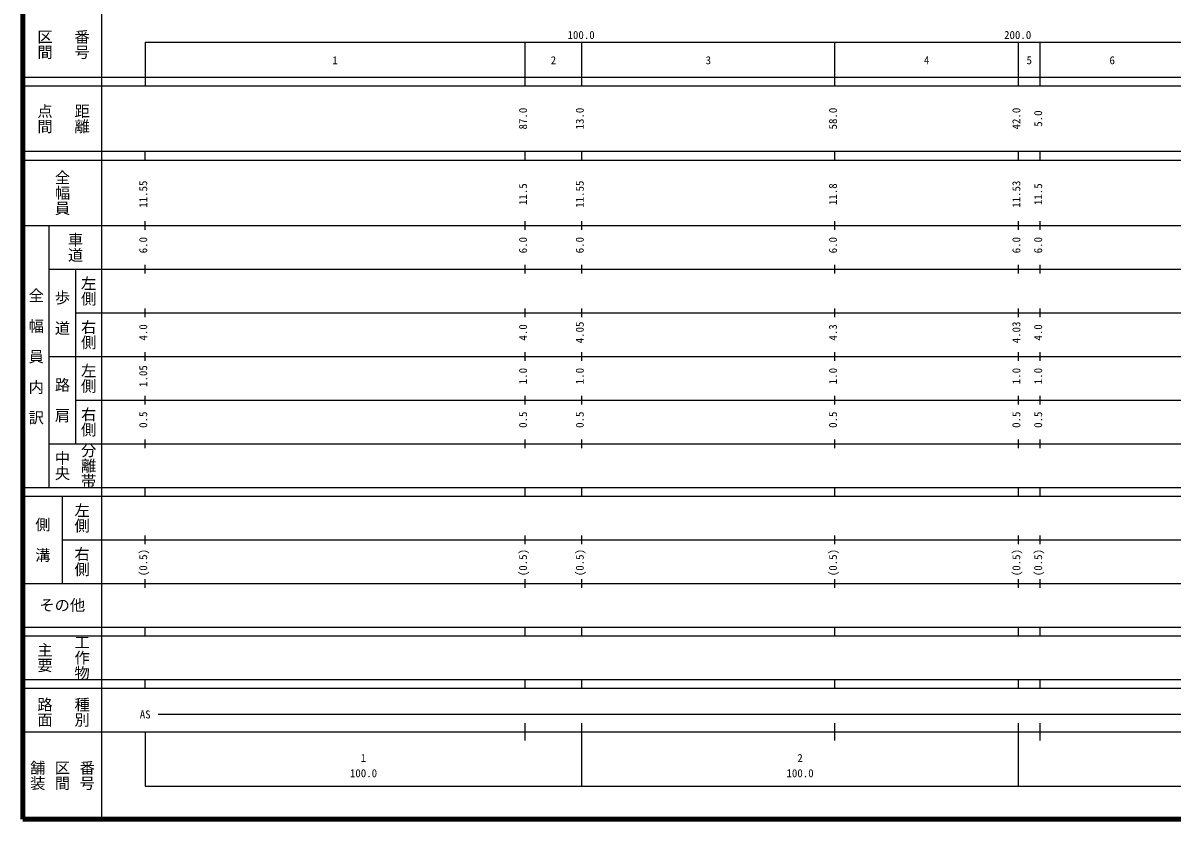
# Model space of a CAD drawing. Units: millimetres on the paper, enlarged 1000 times. Extents: x 40000 to 680000, y 20000 to 380000.
# Drawn here: x 40000 to 303202, y 20000 to 202409 of the extents above; entities that cross this region are included whole.
import ezdxf
from ezdxf.enums import TextEntityAlignment as Align

# ---------------------------------------------------------------- set-up
doc = ezdxf.new("R2010")
doc.units = ezdxf.units.MM
doc.header["$LTSCALE"] = 1000
doc.layers.add('M-TTL', color=2, linetype='Continuous', lineweight=140)
doc.layers.add('M-TTL-BAND', color=7, linetype='Continuous', lineweight=25)
doc.styles.add('@ＭＳ ゴシック', font='')
doc.styles.add('ＭＳ ゴシック', font='')
doc.styles.get('@ＭＳ ゴシック').set_extended_font_data('@MS Gothic')
doc.styles.get('ＭＳ ゴシック').set_extended_font_data('MS Gothic')

msp = doc.modelspace()

# ---------------------------------------------------------------- linework, layer by layer
at = {"layer": 'M-TTL'}
for p, q in [((40000, 380000), (40000, 20000)), ((40000, 20000), (680000, 20000))]:
    msp.add_line(p, q, dxfattribs=at)
at = {"layer": 'M-TTL-BAND'}
for p, q in [((58000, 370000), (58000, 20000)), ((68000, 198000), (579000, 198000)), ((68000, 198000), (68000, 188000)), ((155000, 188000), (155000, 198000)), ((168000, 188000), (168000, 198000)), ((226000, 188000), (226000, 198000)), ((268000, 188000), (268000, 198000)), ((273000, 188000), (273000, 198000)), ((40000, 190000), (579000, 190000)), ((40000, 188000), (579000, 188000)), ((40000, 173000), (579000, 173000)), ((68000, 171000), (68000, 173000)), ((155000, 171000), (155000, 173000)), ((168000, 171000), (168000, 173000)), ((226000, 171000), (226000, 173000)), ((268000, 171000), (268000, 173000)), ((273000, 171000), (273000, 173000)), ((40000, 171000), (579000, 171000)), ((40000, 156000), (579000, 156000)), ((46000, 96000), (46000, 156000)), ((68000, 155000), (68000, 157000)), ((155000, 155000), (155000, 157000)), ((168000, 155000), (168000, 157000)), ((226000, 155000), (226000, 157000)), ((268000, 155000), (268000, 157000)), ((273000, 155000), (273000, 157000)), ((46000, 146000), (579000, 146000)), ((52000, 146000), (52000, 106000)), ((68000, 145000), (68000, 147000)), ((155000, 145000), (155000, 147000)), ((168000, 145000), (168000, 147000)), ((226000, 145000), (226000, 147000)), ((268000, 145000), (268000, 147000)), ((273000, 145000), (273000, 147000)), ((68000, 135000), (68000, 137000)), ((155000, 135000), (155000, 137000)), ((168000, 135000), (168000, 137000)), ((226000, 135000), (226000, 137000)), ((268000, 135000), (268000, 137000)), ((273000, 135000), (273000, 137000)), ((52000, 136000), (579000, 136000)), ((68000, 125000), (68000, 127000)), ((155000, 125000), (155000, 127000)), ((168000, 125000), (168000, 127000)), ((226000, 125000), (226000, 127000)), ((268000, 125000), (268000, 127000)), ((273000, 125000), (273000, 127000)), ((46000, 126000), (579000, 126000)), ((52000, 116000), (579000, 116000)), ((68000, 115000), (68000, 117000)), ((155000, 115000), (155000, 117000)), ((168000, 115000), (168000, 117000)), ((226000, 115000), (226000, 117000)), ((268000, 115000), (268000, 117000)), ((273000, 115000), (273000, 117000)), ((46000, 106000), (579000, 106000)), ((68000, 105000), (68000, 107000)), ((155000, 105000), (155000, 107000)), ((168000, 105000), (168000, 107000)), ((226000, 105000), (226000, 107000)), ((268000, 105000), (268000, 107000)), ((273000, 105000), (273000, 107000)), ((40000, 96000), (579000, 96000)), ((68000, 94000), (68000, 96000)), ((155000, 94000), (155000, 96000)), ((168000, 94000), (168000, 96000)), ((226000, 94000), (226000, 96000)), ((268000, 94000), (268000, 96000)), ((273000, 94000), (273000, 96000)), ((40000, 94000), (579000, 94000)), ((49000, 94000), (49000, 74000)), ((68000, 83000), (68000, 85000)), ((155000, 83000), (155000, 85000)), ((168000, 83000), (168000, 85000)), ((226000, 83000), (226000, 85000)), ((268000, 83000), (268000, 85000)), ((273000, 83000), (273000, 85000)), ((49000, 84000), (579000, 84000)), ((40000, 74000), (579000, 74000)), ((68000, 73000), (68000, 75000)), ((155000, 73000), (155000, 75000)), ((168000, 73000), (168000, 75000)), ((226000, 73000), (226000, 75000)), ((268000, 73000), (268000, 75000)), ((273000, 73000), (273000, 75000)), ((40000, 64000), (579000, 64000)), ((68000, 62000), (68000, 64000)), ((155000, 62000), (155000, 64000)), ((168000, 62000), (168000, 64000)), ((226000, 62000), (226000, 64000)), ((268000, 62000), (268000, 64000)), ((273000, 62000), (273000, 64000)), ((40000, 62000), (579000, 62000)), ((40000, 52000), (579000, 52000)), ((68000, 50000), (68000, 52000)), ((155000, 50000), (155000, 52000)), ((168000, 50000), (168000, 52000)), ((226000, 50000), (226000, 52000)), ((268000, 50000), (268000, 52000)), ((273000, 50000), (273000, 52000)), ((40000, 50000), (579000, 50000)), ((71000, 44000), (565000, 44000)), ((40000, 40000), (579000, 40000)), ((68000, 40000), (68000, 27500)), ((155000, 38000), (155000, 42000)), ((168000, 27500), (168000, 42000)), ((226000, 38000), (226000, 42000)), ((268000, 27500), (268000, 42000)), ((273000, 38000), (273000, 42000)), ((68000, 27500), (579000, 27500))]:
    msp.add_line(p, q, dxfattribs=at)

# ---------------------------------------------------------------- texts
at = {"layer": 'M-TTL-BAND', "style": '@ＭＳ ゴシック'}
for s, p in [('区間', (45000, 197500)), ('番号', (53500, 197500)), ('点間', (45000, 180500)), ('距離', (53500, 180500)), ('全幅員', (49000, 163500)), ('車道', (52000, 151000)), ('左側', (55000, 141000)), ('全\u3000幅\u3000員\u3000内\u3000訳', (43000, 126000)), ('歩\u3000道', (49000, 136000)), ('右側', (55000, 131000)), ('左側', (55000, 121000)), ('路\u3000肩', (49000, 116000)), ('右側', (55000, 111000)), ('分離帯', (55000, 101000)), ('中央', (49000, 101000)), ('左側', (53500, 89000)), ('側\u3000溝', (44500, 84000)), ('右側', (53500, 79000)), ('工作物', (53500, 57000)), ('主要', (45000, 57000)), ('路面', (45000, 44500)), ('種別', (53500, 44500)), ('舗装', (43333, 30000)), ('区間', (49000, 30000)), ('番号', (54667, 30000))]:
    msp.add_text(s, height=2566, rotation=270, dxfattribs=at).set_placement(p, align=Align.MIDDLE_CENTER)
at = {"layer": 'M-TTL-BAND', "style": 'ＭＳ ゴシック'}
for s, p in [('100.0', (167844, 198195)), ('200.0', (267844, 198195)), ('1', (111500, 192405)), ('2', (161500, 192405)), ('3', (197000, 192405)), ('4', (247000, 192405)), ('5', (270500, 192405)), ('6', (289500, 192405)), ('AS', (68000, 42500)), ('1', (118000, 32523)), ('2', (218000, 32523)), ('100.0', (118000, 29033)), ('100.0', (218000, 29033))]:
    msp.add_text(s, height=1833, dxfattribs=at).set_placement(p, align=Align.BOTTOM_CENTER)
for s, p in [('87.0', (156000, 180500)), ('13.0', (169000, 180500)), ('58.0', (227000, 180500)), ('42.0', (269000, 180500)), ('5.0', (274000, 180500)), ('11.55', (69000, 163174)), ('11.55', (169000, 163174)), ('11.53', (269000, 163174)), ('11.5', (156000, 163174)), ('11.8', (227000, 163174)), ('11.5', (274000, 163174)), ('6.0', (69000, 151500)), ('6.0', (156000, 151500)), ('6.0', (169000, 151500)), ('6.0', (227000, 151500)), ('6.0', (269000, 151500)), ('6.0', (274000, 151500)), ('4.0', (69000, 131500)), ('4.0', (156000, 131500)), ('4.05', (169000, 131500)), ('4.3', (227000, 131500)), ('4.03', (269000, 131500)), ('4.0', (274000, 131500)), ('1.05', (69000, 121500)), ('1.0', (156000, 121500)), ('1.0', (169000, 121500)), ('1.0', (227000, 121500)), ('1.0', (269000, 121500)), ('1.0', (274000, 121500)), ('0.5', (69000, 111500)), ('0.5', (156000, 111500)), ('0.5', (169000, 111500)), ('0.5', (227000, 111500)), ('0.5', (269000, 111500)), ('0.5', (274000, 111500)), ('(0.5)', (69000, 78764)), ('(0.5)', (156000, 78764)), ('(0.5)', (169000, 78764)), ('(0.5)', (227000, 78764)), ('(0.5)', (269000, 78764)), ('(0.5)', (274000, 78764))]:
    msp.add_text(s, height=1833, rotation=90, dxfattribs=at).set_placement(p, align=Align.BOTTOM_CENTER)
msp.add_text('その他', height=2566, dxfattribs=at).set_placement((49000, 69000), align=Align.MIDDLE_CENTER)

doc.saveas('drawing.dxf')
